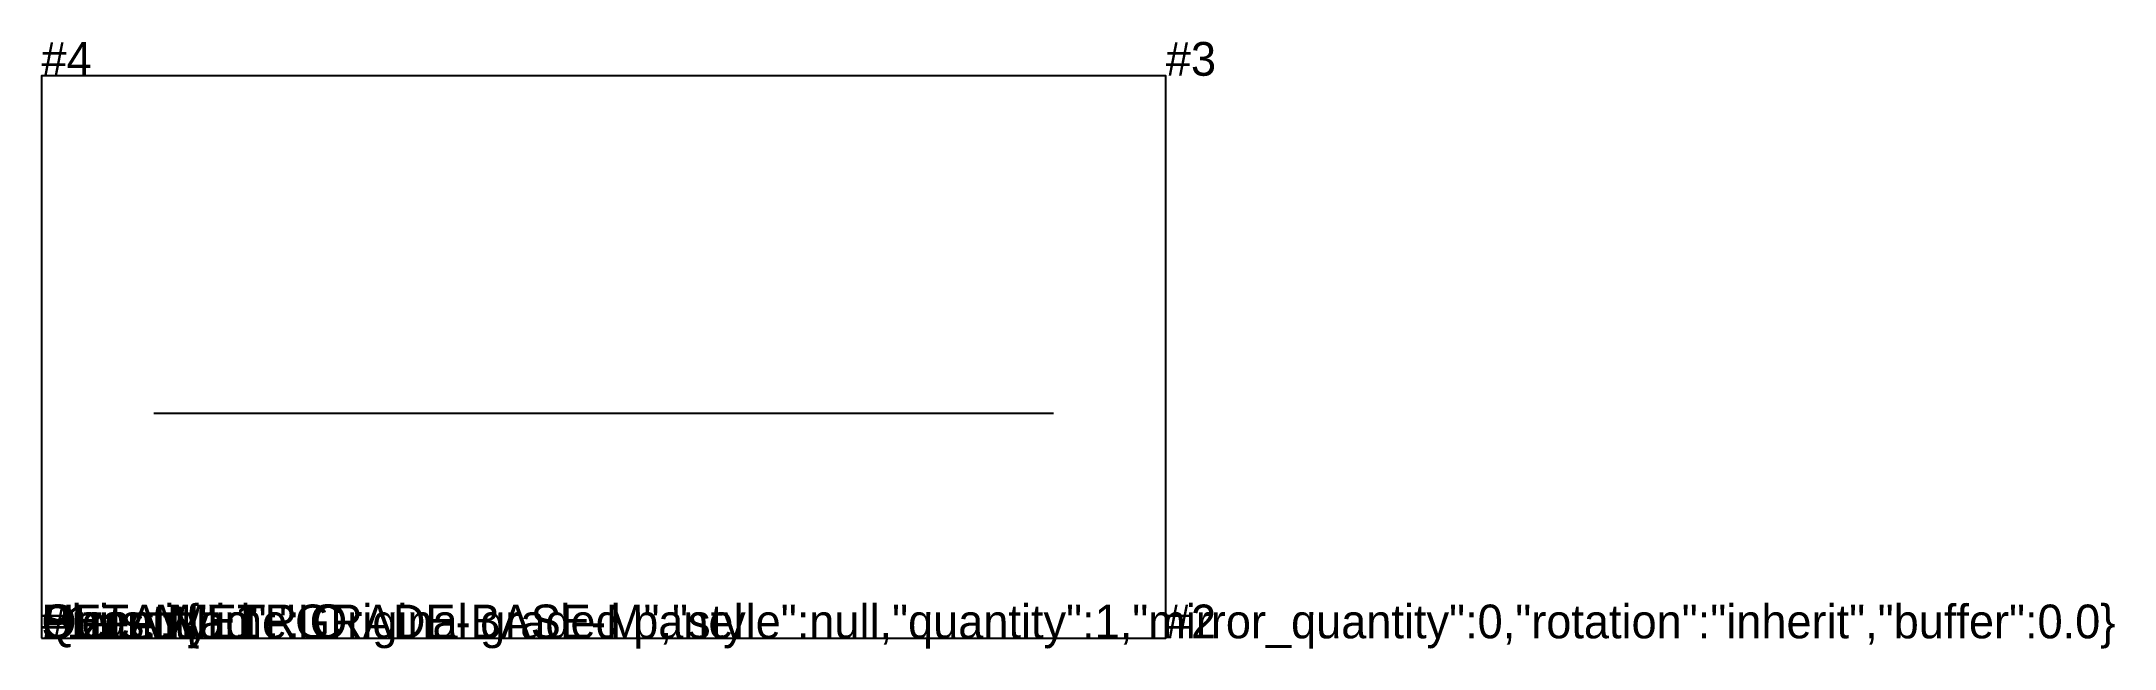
# Model space of a CAD drawing. Header units: millimetres. Extents: x 0 to 184, y -1 to 53.
import ezdxf

# ---------------------------------------------------------------- set-up
doc = ezdxf.new("R2010")
doc.units = ezdxf.units.MM
doc.layers.get('0').update_dxf_attribs({"linetype": 'CONTINUOUS'})
for name, color, linetype in [('1', 7, 'CONTINUOUS'), ('15', 7, 'CONTINUOUS'), ('7', 7, 'CONTINUOUS')]:
    doc.layers.add(name, color=color, linetype=linetype)

# ---------------------------------------------------------------- blocks, each defined once
blk = doc.blocks.new('BETA_0')
at = {"layer": '1'}
blk.add_lwpolyline([(0, 0), (100, 0), (100, 50), (50, 50), (0, 50)], close=True, dxfattribs=at)
at = {"layer": '7'}
blk.add_line((10, 20), (90, 20), dxfattribs=at)
at = {"layer": '15'}
for s, p in [('#4', (0, 50)), ('#3', (100, 50)), ('#1', (0, 0)), ('Size: M', (0, 0)), ('Quantity: 1', (0, 0)), ('Piece Name: Original graded panel', (0, 0)), ('BETA: {"id":"GRADE-BASE-M","style":null,"quantity":1,"mirror_quantity":0,"rotation":"inherit","buffer":0.0}', (0, 0)), ('#2', (100, 0))]:
    blk.add_text(s, height=3, dxfattribs=at).set_placement(p)

msp = doc.modelspace()

# ---------------------------------------------------------------- block references
msp.add_blockref('BETA_0', (0, 0))

# ---------------------------------------------------------------- texts
at = {"layer": '15'}
msp.add_text('Units: METRIC', height=3, dxfattribs=at).set_placement((0, 0))

doc.saveas('drawing.dxf')
